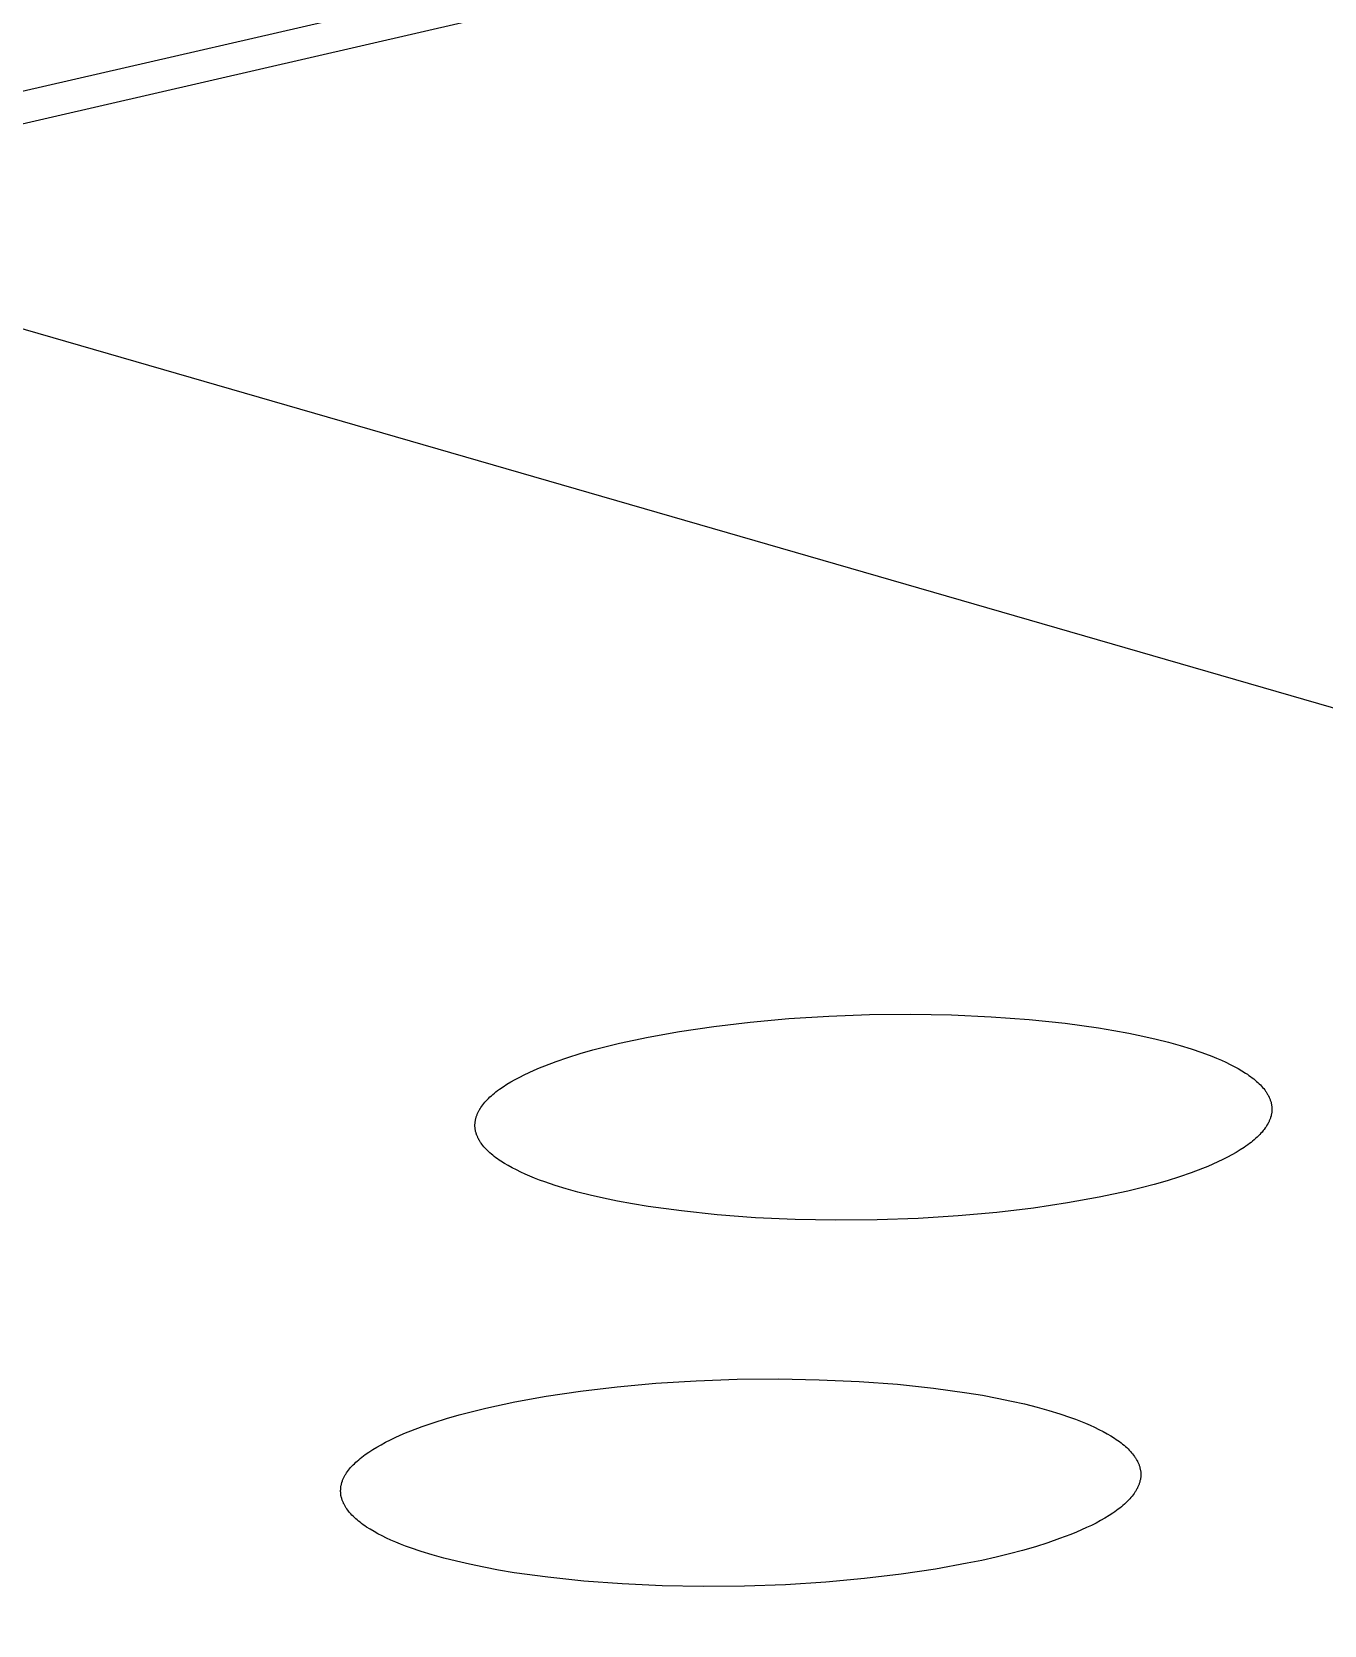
# Model space of a CAD drawing. Header units: millimetres. Extents: x -987 to 2591, y -102 to 2398.
# Drawn here: x -143.45 to -134.19, y 762.49 to 773.91 of the extents above; entities that cross this region are included whole.
import ezdxf

# ---------------------------------------------------------------- set-up
doc = ezdxf.new("R2010")
doc.units = ezdxf.units.MM
doc.header["$MEASUREMENT"] = 0
doc.layers.add('Utwórz2D linie widoczne', color=7, linetype='Continuous', true_color=0x000000)

msp = doc.modelspace()

# ---------------------------------------------------------------- linework, layer by layer
at = {"layer": 'Utwórz2D linie widoczne'}
for p, q in [((-187.794, 763.291), (4.147, 807.487)), ((4.496, 807.345), (-144.104, 773.116)), ((-146.357, 772.605), (34.728, 720.23)), ((-138.3, 766.815), (-138.024, 766.84)), ((-138.024, 766.84), (-137.738, 766.858)), ((-137.738, 766.858), (-137.445, 766.868)), ((-137.445, 766.868), (-137.15, 766.871)), ((-137.15, 766.871), (-136.858, 766.866)), ((-136.858, 766.866), (-136.574, 766.853)), ((-136.574, 766.853), (-136.301, 766.833)), ((-139.032, 766.707), (-138.807, 766.748)), ((-138.807, 766.748), (-138.562, 766.784)), ((-138.562, 766.784), (-138.3, 766.815)), ((-136.301, 766.833), (-136.044, 766.806)), ((-136.044, 766.806), (-135.805, 766.773)), ((-135.805, 766.773), (-135.694, 766.754)), ((-135.694, 766.754), (-135.587, 766.735)), ((-135.587, 766.735), (-135.487, 766.714)), ((-139.519, 766.589), (-139.428, 766.615)), ((-139.428, 766.615), (-139.334, 766.64)), ((-139.334, 766.64), (-139.237, 766.663)), ((-139.237, 766.663), (-139.032, 766.707)), ((-135.487, 766.714), (-135.392, 766.692)), ((-135.392, 766.692), (-135.303, 766.67)), ((-135.303, 766.67), (-135.219, 766.647)), ((-135.219, 766.647), (-135.14, 766.623)), ((-135.14, 766.623), (-135.064, 766.597)), ((-139.811, 766.486), (-139.773, 766.502)), ((-139.773, 766.502), (-139.692, 766.532)), ((-139.692, 766.532), (-139.607, 766.561)), ((-139.607, 766.561), (-139.519, 766.589)), ((-135.064, 766.597), (-134.992, 766.57)), ((-134.992, 766.57), (-134.958, 766.556)), ((-134.958, 766.556), (-134.924, 766.542)), ((-134.924, 766.542), (-134.892, 766.527)), ((-134.892, 766.527), (-134.861, 766.512)), ((-134.861, 766.512), (-134.831, 766.497)), ((-134.831, 766.497), (-134.803, 766.481)), ((-140.045, 766.369), (-140.016, 766.386)), ((-140.016, 766.386), (-139.985, 766.403)), ((-139.985, 766.403), (-139.953, 766.421)), ((-139.953, 766.421), (-139.92, 766.437)), ((-139.92, 766.437), (-139.885, 766.454)), ((-139.885, 766.454), (-139.849, 766.47)), ((-139.849, 766.47), (-139.811, 766.486)), ((-134.803, 766.481), (-134.776, 766.466)), ((-134.776, 766.466), (-134.75, 766.449)), ((-134.75, 766.449), (-134.737, 766.441)), ((-134.737, 766.441), (-134.726, 766.433)), ((-134.726, 766.433), (-134.714, 766.424)), ((-134.714, 766.424), (-134.703, 766.416)), ((-134.703, 766.416), (-134.692, 766.408)), ((-134.692, 766.408), (-134.682, 766.399)), ((-134.682, 766.399), (-134.672, 766.39)), ((-134.672, 766.39), (-134.662, 766.382)), ((-140.185, 766.259), (-140.176, 766.268)), ((-140.176, 766.268), (-140.166, 766.278)), ((-140.166, 766.278), (-140.156, 766.287)), ((-140.156, 766.287), (-140.145, 766.296)), ((-140.145, 766.296), (-140.134, 766.305)), ((-140.134, 766.305), (-140.123, 766.315)), ((-140.123, 766.315), (-140.111, 766.324)), ((-140.111, 766.324), (-140.098, 766.333)), ((-140.098, 766.333), (-140.072, 766.351)), ((-140.072, 766.351), (-140.045, 766.369)), ((-134.662, 766.382), (-134.653, 766.373)), ((-134.653, 766.373), (-134.644, 766.364)), ((-134.644, 766.364), (-134.636, 766.355)), ((-134.636, 766.355), (-134.628, 766.346)), ((-134.628, 766.346), (-134.62, 766.338)), ((-134.62, 766.338), (-134.613, 766.329)), ((-134.613, 766.329), (-134.607, 766.319)), ((-134.607, 766.319), (-134.603, 766.315)), ((-134.603, 766.315), (-134.6, 766.31)), ((-134.6, 766.31), (-134.597, 766.306)), ((-134.597, 766.306), (-134.595, 766.301)), ((-134.595, 766.301), (-134.592, 766.297)), ((-134.592, 766.297), (-134.589, 766.292)), ((-134.589, 766.292), (-134.587, 766.287)), ((-134.587, 766.287), (-134.585, 766.283)), ((-134.585, 766.283), (-134.582, 766.278)), ((-134.582, 766.278), (-134.58, 766.274)), ((-134.58, 766.274), (-134.578, 766.269)), ((-134.578, 766.269), (-134.576, 766.264)), ((-140.259, 766.15), (-140.257, 766.155)), ((-140.257, 766.155), (-140.255, 766.16)), ((-140.255, 766.16), (-140.253, 766.164)), ((-140.253, 766.164), (-140.251, 766.169)), ((-140.251, 766.169), (-140.248, 766.174)), ((-140.248, 766.174), (-140.246, 766.179)), ((-140.246, 766.179), (-140.243, 766.184)), ((-140.243, 766.184), (-140.24, 766.188)), ((-140.24, 766.188), (-140.238, 766.193)), ((-140.238, 766.193), (-140.235, 766.198)), ((-140.235, 766.198), (-140.231, 766.203)), ((-140.231, 766.203), (-140.225, 766.212)), ((-140.225, 766.212), (-140.218, 766.221)), ((-140.218, 766.221), (-140.21, 766.231)), ((-140.21, 766.231), (-140.202, 766.24)), ((-140.202, 766.24), (-140.194, 766.25)), ((-140.194, 766.25), (-140.185, 766.259)), ((-134.576, 766.264), (-134.574, 766.26)), ((-134.574, 766.26), (-134.573, 766.255)), ((-134.573, 766.255), (-134.571, 766.25)), ((-134.571, 766.25), (-134.57, 766.246)), ((-134.57, 766.246), (-134.568, 766.241)), ((-134.568, 766.241), (-134.567, 766.236)), ((-134.567, 766.236), (-134.566, 766.232)), ((-134.566, 766.232), (-134.565, 766.227)), ((-134.565, 766.156), (-134.566, 766.151)), ((-134.565, 766.227), (-134.564, 766.222)), ((-134.564, 766.16), (-134.565, 766.156)), ((-134.564, 766.222), (-134.564, 766.217)), ((-134.564, 766.217), (-134.563, 766.213)), ((-134.563, 766.165), (-134.564, 766.16)), ((-134.563, 766.213), (-134.563, 766.208)), ((-134.563, 766.208), (-134.562, 766.203)), ((-134.562, 766.175), (-134.563, 766.17)), ((-134.563, 766.17), (-134.563, 766.165)), ((-134.562, 766.203), (-134.562, 766.198)), ((-134.562, 766.198), (-134.562, 766.194)), ((-134.562, 766.194), (-134.562, 766.189)), ((-134.562, 766.189), (-134.562, 766.184)), ((-134.562, 766.184), (-134.562, 766.179)), ((-134.562, 766.179), (-134.562, 766.175)), ((-140.274, 766.083), (-140.273, 766.088)), ((-140.274, 766.079), (-140.274, 766.083)), ((-140.274, 766.074), (-140.274, 766.079)), ((-140.274, 766.069), (-140.274, 766.074)), ((-140.274, 766.064), (-140.274, 766.069)), ((-140.273, 766.06), (-140.274, 766.064)), ((-140.273, 766.098), (-140.272, 766.102)), ((-140.273, 766.093), (-140.273, 766.098)), ((-140.273, 766.088), (-140.273, 766.093)), ((-140.273, 766.055), (-140.273, 766.06)), ((-140.272, 766.05), (-140.273, 766.055)), ((-140.272, 766.102), (-140.271, 766.107)), ((-140.272, 766.045), (-140.272, 766.05)), ((-140.271, 766.041), (-140.272, 766.045)), ((-140.271, 766.107), (-140.27, 766.112)), ((-140.27, 766.036), (-140.271, 766.041)), ((-140.27, 766.112), (-140.269, 766.117)), ((-140.269, 766.117), (-140.268, 766.121)), ((-140.268, 766.121), (-140.267, 766.126)), ((-140.267, 766.126), (-140.266, 766.131)), ((-140.266, 766.131), (-140.264, 766.136)), ((-140.264, 766.136), (-140.263, 766.141)), ((-140.263, 766.141), (-140.261, 766.145)), ((-140.261, 766.145), (-140.259, 766.15)), ((-134.617, 766.046), (-134.624, 766.037)), ((-134.61, 766.056), (-134.617, 766.046)), ((-134.603, 766.065), (-134.61, 766.056)), ((-134.6, 766.07), (-134.603, 766.065)), ((-134.597, 766.075), (-134.6, 766.07)), ((-134.594, 766.079), (-134.597, 766.075)), ((-134.592, 766.084), (-134.594, 766.079)), ((-134.589, 766.089), (-134.592, 766.084)), ((-134.586, 766.094), (-134.589, 766.089)), ((-134.584, 766.098), (-134.586, 766.094)), ((-134.582, 766.103), (-134.584, 766.098)), ((-134.58, 766.108), (-134.582, 766.103)), ((-134.578, 766.113), (-134.58, 766.108)), ((-134.576, 766.117), (-134.578, 766.113)), ((-134.574, 766.122), (-134.576, 766.117)), ((-134.572, 766.127), (-134.574, 766.122)), ((-134.571, 766.132), (-134.572, 766.127)), ((-134.569, 766.137), (-134.571, 766.132)), ((-134.568, 766.141), (-134.569, 766.137)), ((-134.567, 766.146), (-134.568, 766.141)), ((-134.566, 766.151), (-134.567, 766.146)), ((-140.269, 766.031), (-140.27, 766.036)), ((-140.268, 766.027), (-140.269, 766.031)), ((-140.266, 766.022), (-140.268, 766.027)), ((-140.265, 766.017), (-140.266, 766.022)), ((-140.263, 766.013), (-140.265, 766.017)), ((-140.262, 766.008), (-140.263, 766.013)), ((-140.26, 766.003), (-140.262, 766.008)), ((-140.258, 765.999), (-140.26, 766.003)), ((-140.256, 765.994), (-140.258, 765.999)), ((-140.254, 765.989), (-140.256, 765.994)), ((-140.252, 765.985), (-140.254, 765.989)), ((-140.25, 765.98), (-140.252, 765.985)), ((-140.247, 765.975), (-140.25, 765.98)), ((-140.245, 765.971), (-140.247, 765.975)), ((-140.242, 765.966), (-140.245, 765.971)), ((-140.239, 765.962), (-140.242, 765.966)), ((-140.236, 765.957), (-140.239, 765.962)), ((-140.233, 765.953), (-140.236, 765.957)), ((-140.23, 765.948), (-140.233, 765.953)), ((-140.224, 765.939), (-140.23, 765.948)), ((-140.217, 765.93), (-140.224, 765.939)), ((-140.209, 765.921), (-140.217, 765.93)), ((-134.748, 765.926), (-134.761, 765.917)), ((-134.735, 765.935), (-134.748, 765.926)), ((-134.723, 765.944), (-134.735, 765.935)), ((-134.711, 765.953), (-134.723, 765.944)), ((-134.7, 765.962), (-134.711, 765.953)), ((-134.689, 765.971), (-134.7, 765.962)), ((-134.678, 765.98), (-134.689, 765.971)), ((-134.668, 765.99), (-134.678, 765.98)), ((-134.658, 765.999), (-134.668, 765.99)), ((-134.649, 766.008), (-134.658, 765.999)), ((-134.64, 766.018), (-134.649, 766.008)), ((-134.632, 766.027), (-134.64, 766.018)), ((-134.624, 766.037), (-134.632, 766.027)), ((-140.201, 765.912), (-140.209, 765.921)), ((-140.193, 765.903), (-140.201, 765.912)), ((-140.184, 765.894), (-140.193, 765.903)), ((-140.175, 765.886), (-140.184, 765.894)), ((-140.166, 765.877), (-140.175, 765.886)), ((-140.156, 765.868), (-140.166, 765.877)), ((-140.146, 765.86), (-140.156, 765.868)), ((-140.135, 765.851), (-140.146, 765.86)), ((-140.124, 765.843), (-140.135, 765.851)), ((-140.112, 765.834), (-140.124, 765.843)), ((-140.1, 765.826), (-140.112, 765.834)), ((-140.088, 765.818), (-140.1, 765.826)), ((-140.062, 765.802), (-140.088, 765.818)), ((-134.948, 765.813), (-134.984, 765.797)), ((-134.913, 765.83), (-134.948, 765.813)), ((-134.88, 765.847), (-134.913, 765.83)), ((-134.848, 765.864), (-134.88, 765.847)), ((-134.817, 765.881), (-134.848, 765.864)), ((-134.788, 765.899), (-134.817, 765.881)), ((-134.761, 765.917), (-134.788, 765.899)), ((-140.035, 765.786), (-140.062, 765.802)), ((-140.007, 765.77), (-140.035, 765.786)), ((-139.977, 765.755), (-140.007, 765.77)), ((-139.946, 765.74), (-139.977, 765.755)), ((-139.914, 765.725), (-139.946, 765.74)), ((-139.881, 765.711), (-139.914, 765.725)), ((-139.846, 765.697), (-139.881, 765.711)), ((-135.225, 765.706), (-135.313, 765.678)), ((-135.14, 765.735), (-135.225, 765.706)), ((-135.06, 765.765), (-135.14, 765.735)), ((-135.021, 765.781), (-135.06, 765.765)), ((-134.984, 765.797), (-135.021, 765.781)), ((-139.811, 765.683), (-139.846, 765.697)), ((-139.774, 765.67), (-139.811, 765.683)), ((-139.698, 765.644), (-139.774, 765.67)), ((-139.619, 765.62), (-139.698, 765.644)), ((-139.536, 765.597), (-139.619, 765.62)), ((-139.447, 765.574), (-139.536, 765.597)), ((-135.595, 765.603), (-135.8, 765.559)), ((-135.499, 765.627), (-135.595, 765.603)), ((-135.405, 765.652), (-135.499, 765.627)), ((-135.313, 765.678), (-135.405, 765.652)), ((-139.352, 765.553), (-139.447, 765.574)), ((-139.251, 765.532), (-139.352, 765.553)), ((-139.145, 765.512), (-139.251, 765.532)), ((-139.033, 765.494), (-139.145, 765.512)), ((-138.794, 765.461), (-139.033, 765.494)), ((-136.271, 765.482), (-136.533, 765.451)), ((-136.026, 765.519), (-136.271, 765.482)), ((-135.8, 765.559), (-136.026, 765.519)), ((-138.537, 765.433), (-138.794, 765.461)), ((-138.263, 765.413), (-138.537, 765.433)), ((-137.978, 765.4), (-138.263, 765.413)), ((-137.686, 765.395), (-137.978, 765.4)), ((-137.39, 765.398), (-137.686, 765.395)), ((-137.097, 765.408), (-137.39, 765.398)), ((-136.81, 765.426), (-137.097, 765.408)), ((-136.533, 765.451), (-136.81, 765.426)), ((-139.254, 764.201), (-138.977, 764.226)), ((-138.977, 764.226), (-138.689, 764.244)), ((-138.689, 764.244), (-138.395, 764.255)), ((-138.395, 764.255), (-138.099, 764.258)), ((-138.099, 764.258), (-137.806, 764.252)), ((-137.806, 764.252), (-137.52, 764.239)), ((-137.52, 764.239), (-137.246, 764.219)), ((-137.246, 764.219), (-136.988, 764.192)), ((-139.989, 764.093), (-139.763, 764.134)), ((-139.763, 764.134), (-139.517, 764.17)), ((-139.517, 764.17), (-139.254, 764.201)), ((-136.988, 764.192), (-136.749, 764.159)), ((-136.749, 764.159), (-136.637, 764.14)), ((-136.637, 764.14), (-136.53, 764.12)), ((-136.53, 764.12), (-136.429, 764.099)), ((-136.429, 764.099), (-136.334, 764.078)), ((-140.478, 763.973), (-140.386, 764)), ((-140.386, 764), (-140.292, 764.025)), ((-140.292, 764.025), (-140.195, 764.048)), ((-140.195, 764.048), (-139.989, 764.093)), ((-136.334, 764.078), (-136.244, 764.055)), ((-136.244, 764.055), (-136.161, 764.032)), ((-136.161, 764.032), (-136.081, 764.008)), ((-136.081, 764.008), (-136.005, 763.982)), ((-140.771, 763.87), (-140.733, 763.886)), ((-140.733, 763.886), (-140.652, 763.916)), ((-140.652, 763.916), (-140.567, 763.945)), ((-140.567, 763.945), (-140.478, 763.973)), ((-136.005, 763.982), (-135.969, 763.968)), ((-135.969, 763.968), (-135.933, 763.955)), ((-135.933, 763.955), (-135.898, 763.941)), ((-135.898, 763.941), (-135.865, 763.926)), ((-135.865, 763.926), (-135.832, 763.911)), ((-135.832, 763.911), (-135.801, 763.896)), ((-135.801, 763.896), (-135.771, 763.881)), ((-135.771, 763.881), (-135.743, 763.865)), ((-141.006, 763.751), (-140.977, 763.769)), ((-140.977, 763.769), (-140.946, 763.786)), ((-140.946, 763.786), (-140.914, 763.804)), ((-140.914, 763.804), (-140.88, 763.821)), ((-140.88, 763.821), (-140.845, 763.837)), ((-140.845, 763.837), (-140.809, 763.854)), ((-140.809, 763.854), (-140.771, 763.87)), ((-135.743, 763.865), (-135.715, 763.849)), ((-135.715, 763.849), (-135.69, 763.833)), ((-135.69, 763.833), (-135.677, 763.824)), ((-135.677, 763.824), (-135.665, 763.816)), ((-135.665, 763.816), (-135.654, 763.808)), ((-135.654, 763.808), (-135.642, 763.799)), ((-135.642, 763.799), (-135.632, 763.791)), ((-135.632, 763.791), (-135.621, 763.782)), ((-135.621, 763.782), (-135.611, 763.773)), ((-135.611, 763.773), (-135.602, 763.765)), ((-135.602, 763.765), (-135.592, 763.756)), ((-141.147, 763.641), (-141.138, 763.65)), ((-141.138, 763.65), (-141.128, 763.66)), ((-141.128, 763.66), (-141.118, 763.669)), ((-141.118, 763.669), (-141.107, 763.678)), ((-141.107, 763.678), (-141.096, 763.688)), ((-141.096, 763.688), (-141.084, 763.697)), ((-141.084, 763.697), (-141.072, 763.706)), ((-141.072, 763.706), (-141.06, 763.715)), ((-141.06, 763.715), (-141.034, 763.733)), ((-141.034, 763.733), (-141.006, 763.751)), ((-135.592, 763.756), (-135.584, 763.747)), ((-135.584, 763.747), (-135.575, 763.738)), ((-135.575, 763.738), (-135.567, 763.729)), ((-135.567, 763.729), (-135.56, 763.72)), ((-135.56, 763.72), (-135.553, 763.711)), ((-135.553, 763.711), (-135.546, 763.702)), ((-135.546, 763.702), (-135.543, 763.697)), ((-135.543, 763.697), (-135.54, 763.693)), ((-135.54, 763.693), (-135.537, 763.688)), ((-135.537, 763.688), (-135.534, 763.683)), ((-135.534, 763.683), (-135.531, 763.679)), ((-135.531, 763.679), (-135.529, 763.674)), ((-135.529, 763.674), (-135.526, 763.67)), ((-135.526, 763.67), (-135.524, 763.665)), ((-135.524, 763.665), (-135.522, 763.66)), ((-135.522, 763.66), (-135.52, 763.656)), ((-135.52, 763.656), (-135.518, 763.651)), ((-135.518, 763.651), (-135.516, 763.646)), ((-135.516, 763.646), (-135.514, 763.641)), ((-141.224, 763.526), (-141.222, 763.531)), ((-141.222, 763.531), (-141.22, 763.536)), ((-141.22, 763.536), (-141.218, 763.541)), ((-141.218, 763.541), (-141.216, 763.546)), ((-141.216, 763.546), (-141.213, 763.55)), ((-141.213, 763.55), (-141.211, 763.555)), ((-141.211, 763.555), (-141.208, 763.56)), ((-141.208, 763.56), (-141.206, 763.565)), ((-141.206, 763.565), (-141.203, 763.57)), ((-141.203, 763.57), (-141.2, 763.574)), ((-141.2, 763.574), (-141.197, 763.579)), ((-141.197, 763.579), (-141.194, 763.584)), ((-141.194, 763.584), (-141.187, 763.593)), ((-141.187, 763.593), (-141.18, 763.603)), ((-141.18, 763.603), (-141.173, 763.613)), ((-141.173, 763.613), (-141.165, 763.622)), ((-141.165, 763.622), (-141.156, 763.632)), ((-141.156, 763.632), (-141.147, 763.641)), ((-135.514, 763.641), (-135.512, 763.637)), ((-135.512, 763.637), (-135.511, 763.632)), ((-135.511, 763.632), (-135.509, 763.627)), ((-135.509, 763.627), (-135.508, 763.623)), ((-135.508, 763.623), (-135.507, 763.618)), ((-135.507, 763.618), (-135.506, 763.613)), ((-135.505, 763.532), (-135.507, 763.527)), ((-135.506, 763.613), (-135.505, 763.608)), ((-135.505, 763.608), (-135.504, 763.604)), ((-135.504, 763.537), (-135.505, 763.532)), ((-135.504, 763.604), (-135.503, 763.599)), ((-135.503, 763.546), (-135.504, 763.541)), ((-135.504, 763.541), (-135.504, 763.537)), ((-135.503, 763.599), (-135.502, 763.594)), ((-135.502, 763.551), (-135.503, 763.546)), ((-135.502, 763.594), (-135.502, 763.589)), ((-135.502, 763.589), (-135.502, 763.585)), ((-135.502, 763.585), (-135.501, 763.58)), ((-135.501, 763.565), (-135.502, 763.561)), ((-135.502, 763.561), (-135.502, 763.556)), ((-135.502, 763.556), (-135.502, 763.551)), ((-135.501, 763.58), (-135.501, 763.575)), ((-135.501, 763.575), (-135.501, 763.57)), ((-135.501, 763.57), (-135.501, 763.565)), ((-141.237, 763.459), (-141.236, 763.464)), ((-141.237, 763.454), (-141.237, 763.459)), ((-141.237, 763.449), (-141.237, 763.454)), ((-141.236, 763.445), (-141.237, 763.449)), ((-141.236, 763.473), (-141.235, 763.478)), ((-141.236, 763.469), (-141.236, 763.473)), ((-141.236, 763.464), (-141.236, 763.469)), ((-141.236, 763.44), (-141.236, 763.445)), ((-141.236, 763.435), (-141.236, 763.44)), ((-141.235, 763.43), (-141.236, 763.435)), ((-141.235, 763.483), (-141.234, 763.488)), ((-141.235, 763.478), (-141.235, 763.483)), ((-141.234, 763.426), (-141.235, 763.43)), ((-141.234, 763.488), (-141.233, 763.493)), ((-141.234, 763.421), (-141.234, 763.426)), ((-141.233, 763.416), (-141.234, 763.421)), ((-141.233, 763.493), (-141.232, 763.497)), ((-141.232, 763.411), (-141.233, 763.416)), ((-141.232, 763.497), (-141.231, 763.502)), ((-141.231, 763.502), (-141.23, 763.507)), ((-141.23, 763.507), (-141.228, 763.512)), ((-141.228, 763.512), (-141.227, 763.517)), ((-141.227, 763.517), (-141.225, 763.521)), ((-141.225, 763.521), (-141.224, 763.526)), ((-135.564, 763.417), (-135.572, 763.407)), ((-135.556, 763.426), (-135.564, 763.417)), ((-135.549, 763.436), (-135.556, 763.426)), ((-135.543, 763.445), (-135.549, 763.436)), ((-135.54, 763.45), (-135.543, 763.445)), ((-135.537, 763.455), (-135.54, 763.45)), ((-135.534, 763.46), (-135.537, 763.455)), ((-135.531, 763.464), (-135.534, 763.46)), ((-135.529, 763.469), (-135.531, 763.464)), ((-135.526, 763.474), (-135.529, 763.469)), ((-135.524, 763.479), (-135.526, 763.474)), ((-135.522, 763.484), (-135.524, 763.479)), ((-135.519, 763.488), (-135.522, 763.484)), ((-135.517, 763.493), (-135.519, 763.488)), ((-135.515, 763.498), (-135.517, 763.493)), ((-135.514, 763.503), (-135.515, 763.498)), ((-135.512, 763.508), (-135.514, 763.503)), ((-135.51, 763.513), (-135.512, 763.508)), ((-135.509, 763.517), (-135.51, 763.513)), ((-135.508, 763.522), (-135.509, 763.517)), ((-135.507, 763.527), (-135.508, 763.522)), ((-141.23, 763.407), (-141.232, 763.411)), ((-141.229, 763.402), (-141.23, 763.407)), ((-141.228, 763.397), (-141.229, 763.402)), ((-141.226, 763.392), (-141.228, 763.397)), ((-141.225, 763.388), (-141.226, 763.392)), ((-141.223, 763.383), (-141.225, 763.388)), ((-141.221, 763.378), (-141.223, 763.383)), ((-141.219, 763.374), (-141.221, 763.378)), ((-141.217, 763.369), (-141.219, 763.374)), ((-141.215, 763.364), (-141.217, 763.369)), ((-141.212, 763.36), (-141.215, 763.364)), ((-141.21, 763.355), (-141.212, 763.36)), ((-141.207, 763.35), (-141.21, 763.355)), ((-141.205, 763.346), (-141.207, 763.35)), ((-141.202, 763.341), (-141.205, 763.346)), ((-141.199, 763.336), (-141.202, 763.341)), ((-141.196, 763.332), (-141.199, 763.336)), ((-141.193, 763.327), (-141.196, 763.332)), ((-141.186, 763.318), (-141.193, 763.327)), ((-141.179, 763.309), (-141.186, 763.318)), ((-141.172, 763.3), (-141.179, 763.309)), ((-141.164, 763.291), (-141.172, 763.3)), ((-135.688, 763.305), (-135.702, 763.296)), ((-135.676, 763.314), (-135.688, 763.305)), ((-135.663, 763.323), (-135.676, 763.314)), ((-135.651, 763.332), (-135.663, 763.323)), ((-135.64, 763.341), (-135.651, 763.332)), ((-135.629, 763.351), (-135.64, 763.341)), ((-135.618, 763.36), (-135.629, 763.351)), ((-135.608, 763.369), (-135.618, 763.36)), ((-135.598, 763.379), (-135.608, 763.369)), ((-135.589, 763.388), (-135.598, 763.379)), ((-135.58, 763.398), (-135.589, 763.388)), ((-135.572, 763.407), (-135.58, 763.398)), ((-141.156, 763.282), (-141.164, 763.291)), ((-141.147, 763.273), (-141.156, 763.282)), ((-141.138, 763.264), (-141.147, 763.273)), ((-141.128, 763.256), (-141.138, 763.264)), ((-141.118, 763.247), (-141.128, 763.256)), ((-141.108, 763.238), (-141.118, 763.247)), ((-141.097, 763.23), (-141.108, 763.238)), ((-141.086, 763.221), (-141.097, 763.23)), ((-141.075, 763.213), (-141.086, 763.221)), ((-141.063, 763.204), (-141.075, 763.213)), ((-141.05, 763.196), (-141.063, 763.204)), ((-141.025, 763.18), (-141.05, 763.196)), ((-135.89, 763.192), (-135.926, 763.175)), ((-135.855, 763.208), (-135.89, 763.192)), ((-135.821, 763.225), (-135.855, 763.208)), ((-135.789, 763.243), (-135.821, 763.225)), ((-135.758, 763.26), (-135.789, 763.243)), ((-135.729, 763.278), (-135.758, 763.26)), ((-135.702, 763.296), (-135.729, 763.278)), ((-140.997, 763.164), (-141.025, 763.18)), ((-140.969, 763.148), (-140.997, 763.164)), ((-140.939, 763.132), (-140.969, 763.148)), ((-140.908, 763.117), (-140.939, 763.132)), ((-140.876, 763.102), (-140.908, 763.117)), ((-140.842, 763.088), (-140.876, 763.102)), ((-140.808, 763.074), (-140.842, 763.088)), ((-140.772, 763.06), (-140.808, 763.074)), ((-136.168, 763.083), (-136.256, 763.055)), ((-136.083, 763.113), (-136.168, 763.083)), ((-136.002, 763.143), (-136.083, 763.113)), ((-135.963, 763.159), (-136.002, 763.143)), ((-135.926, 763.175), (-135.963, 763.159)), ((-140.735, 763.047), (-140.772, 763.06)), ((-140.659, 763.021), (-140.735, 763.047)), ((-140.58, 762.996), (-140.659, 763.021)), ((-140.497, 762.973), (-140.58, 762.996)), ((-140.407, 762.951), (-140.497, 762.973)), ((-136.64, 762.957), (-136.745, 762.936)), ((-136.539, 762.98), (-136.64, 762.957)), ((-136.443, 763.004), (-136.539, 762.98)), ((-136.348, 763.029), (-136.443, 763.004)), ((-136.256, 763.055), (-136.348, 763.029)), ((-140.312, 762.929), (-140.407, 762.951)), ((-140.211, 762.908), (-140.312, 762.929)), ((-140.104, 762.888), (-140.211, 762.908)), ((-139.992, 762.869), (-140.104, 762.888)), ((-139.752, 762.836), (-139.992, 762.869)), ((-137.218, 762.858), (-137.482, 762.827)), ((-136.972, 762.895), (-137.218, 762.858)), ((-136.745, 762.936), (-136.972, 762.895)), ((-139.493, 762.809), (-139.752, 762.836)), ((-139.219, 762.788), (-139.493, 762.809)), ((-138.933, 762.775), (-139.219, 762.788)), ((-138.639, 762.77), (-138.933, 762.775)), ((-138.342, 762.773), (-138.639, 762.77)), ((-138.048, 762.783), (-138.342, 762.773)), ((-137.759, 762.802), (-138.048, 762.783)), ((-137.482, 762.827), (-137.759, 762.802))]:
    msp.add_line(p, q, dxfattribs=at)

doc.saveas('drawing.dxf')
